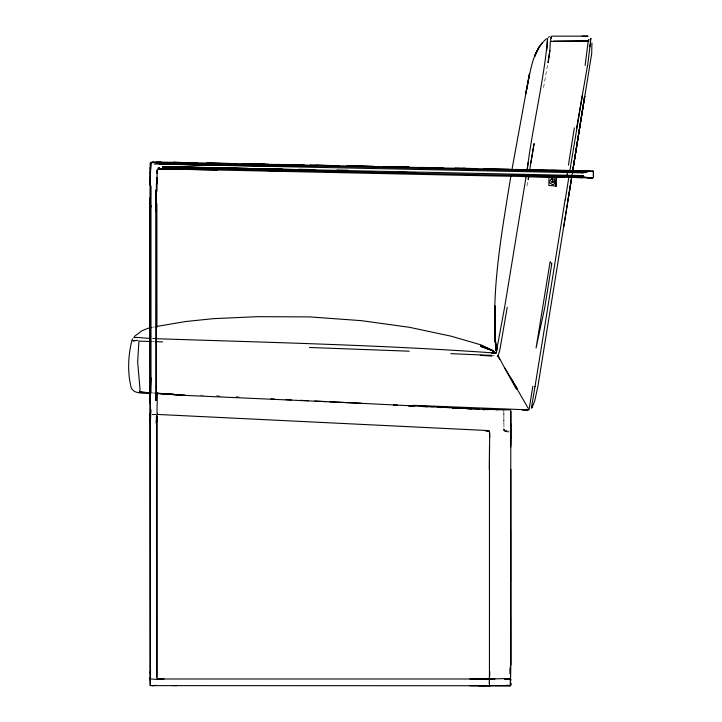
<?xml version="1.0" encoding="UTF-8"?>
<svg xmlns="http://www.w3.org/2000/svg" width="722" height="722" viewBox="0 0 722 722"><rect width="100%" height="100%" fill="white"/><g stroke="black" fill="none" stroke-linecap="round" stroke-linejoin="round"><path stroke-width="0.54" stroke-dasharray="3.61 2.71" d="M489.227 684.835L489.227 680.052L489.299 684.312M503.866 423.552L503.902 410.313M489.2 683.77L489.209 680.485M503.839 411.008L503.956 430.628L509.443 431.133M543.576 87.552L547.781 63.671M526.934 186.014L527.908 180.563M157.947 167.964L159.706 167.504M158.037 167.964L159.905 167.513M152.396 327.364L154.481 326.885M154.779 414.735L156.412 414.618L152.08 414.699L155.862 414.708M503.902 430.041L504.714 431.106L510.301 431.016M152.08 414.717L156.412 414.645M504.714 431.106L503.866 428.886L504.353 431.061L508.992 431.106M153.966 393.012L152.053 392.858M152.143 341.56L154.228 341.623M152.486 338.492L154.67 338.573M152.658 338.573L154.842 338.663M492.828 355.432L494.444 355.513M200.12 395.105L203.794 395.286M216.149 395.9L222.71 396.216M236.094 396.883L240.868 397.118M216.988 396.053L220.372 396.225M236.139 397.001L238.386 397.109M508.884 432.063L503.866 431.53M504.146 430.853L505.147 431.133M503.866 428.886L503.983 430.61M489.272 684.402L489.2 682.443L489.218 684.041M489.218 680.404L489.227 682.443M489.2 680.052L489.218 683.878L489.227 680.034M489.218 679.393L489.227 683.86"/><path stroke-width="1.08" d="M149.941 328.284L150.257 163.668L150.727 162.405L153.687 162.089M510.301 679.104L510.301 685.756L150.212 685.62L150.185 198.153M150.465 177.982L150.447 392.01L150.997 392.01L150.997 205.734M155.871 189.859L155.862 400.439L156.412 395.512M156.421 183.668L156.412 400.439L155.862 397.587M510.707 423.552L510.788 437.361M510.815 665.224L510.815 469.39M510.806 430.736L510.815 411.008L510.806 430.068M593.394 176.926L593.394 171.962L593.421 175.825M155.862 210.977L155.889 190.59L156.421 191.032L156.394 211.365M156.945 183.948L156.963 177.441M149.941 394.14L149.968 386.586M156.945 191.312L157.134 170.636L157.567 169.372L161.096 168.731L157.576 169.381L157.134 170.636M150.221 185.247L150.718 162.387M489.317 469.39L489.715 433.047L489.2 431.088L487.467 430.529L157.206 414.419M510.806 176.213C501.745 233.711 490.355 292.284 496.312 350.666L494.805 336.669L496.312 350.802L495.175 336.687L495.906 350.062M548.819 176.195L556.743 175.969L556.021 185.96L548.855 185.491L548.991 177.116M494.859 306.002L494.552 336.533L495.111 306.029L494.615 336.578L496.312 350.666M150.23 166.863L149.986 184.922M556.635 178.415L556.662 176.312M510.58 444.707L510.707 430.61M509.931 678.734L510.788 680.052L509.931 678.481L489.444 678.987L489.471 446.837M157.044 172.468L157.595 169.39L164.237 168.966L157.576 169.39L157.026 173.415M510.815 683.77C511.338 687.47 508.622 684.339 505.301 685.62M489.218 679.393L489.877 671.767M150.212 421.134L150.05 414.211L150.447 416.603M150.212 392.569L150.997 377.886M510.544 677.344L510.707 666.343M156.521 179.291L156.629 177.359M150.564 669.493L150.447 679.321M156.286 422.695L156.412 420.511M156.286 423.309L156.412 415.728M150.302 173.199L151.205 162.847L158.109 162.035L593.168 171.15M547.601 38.401C544.433 77.994 532.349 127.65 527.186 169.787L528.125 162.676M150.05 677.471L150.492 685.566L150.212 671.523M151.106 341.524L138.931 341.109L137.658 362.083L140.086 389.871M546.698 50.278L547.493 43.365M587.609 65.928L590.921 38.419M566.914 176.403L567.086 174.787M510.463 683.238L510.49 685.34M150.997 409.807L150.447 420.502M150.447 392.651L150.05 418.661M567.266 173.172L567.465 171.556M496.357 352.742L497.25 348.04M548.206 62.661L549.875 50.531L550.308 41.488L587.546 40.955L553.359 41.073M150.284 168.722L150.51 167.053M551.012 41.163L550.552 39.403L551.428 37.138M568.819 177.422L565.218 199.976M569.866 170.717L582.284 95.665M589.82 46.831L590.226 44.114M528.342 179.471L528.775 176.628L528.098 179.471M585.118 65.512L588.24 41.019L588.863 41.732M532.845 386.288L529.073 409.564M529.569 170.816L534.018 143.714M547.971 62.588L549.875 50.531M568.422 165.194L574.342 127.893M572.618 171.529L584.694 96.369L572.365 172.946L584.694 96.369M572.384 173.027L591.706 53.518L591.932 42.95M540.534 352.562L565.055 199.967M563.756 226.726L572.095 174.805M572.023 175.139L537.899 386.405L534.686 401.035L531.915 407.84L532.304 407.037M535.011 386.676L540.525 352.444M568.043 199.985L571.68 177.441M588.656 39.728L588.34 41.145L589.179 39.665M566.761 176.403L567.032 174.787M507.232 307.274L499.832 349.98L498.144 355.765L504.398 367.444L517.322 388.598M530.832 162.811L534.118 143.75M535.002 386.514L531.392 408.101M576.58 128.426L587.446 65.91M526.094 176.619L504.868 305.821L496.113 353.103C383.192 345.017 269.297 342.472 155.934 338.699M510.264 409.708L510.707 409.888L482.756 409.329M511.952 169.634L529.533 73.382L525.652 93.905C530.363 75.305 530.742 52.237 546.482 38.771M567.339 173.172L567.691 171.556M131.801 340.73C128.137 356.081 127.325 372.263 131.196 387.66C134.4 395.142 144.201 391.902 150.456 393.156M549.848 176.962C544.469 176.394 558.593 179.318 556.743 175.969M552.402 181.466C553.314 179.679 551.437 181.998 551.843 182.079M150.456 684.826L150.212 685.62M535.291 54.466L534.749 56.487L539.46 46.389L535.291 54.466L538.991 47.408L542.393 42.607M553.621 181.628L552.853 181.899C551.617 183.189 553.115 181.303 553.458 181.321M556.491 186.177L555.642 186.05L556.563 182.819M510.544 685.62L510.788 682.913M488.18 685.62L490.996 685.62M547.132 43.248L547.411 40.612M552.501 180.635L553.359 181.727L552.483 182.585M132 339.999L132.577 338.826M551.337 170.266L569.838 170.41M555.083 182.368L555.38 180.951M133.705 337.697L136.539 337.373L150.474 338.483M496.131 352.877L495.093 353.383L493.162 350.928L480.825 346.425L493.469 351.018L495.436 353.365M551.148 179.155L549.668 181.664L550.038 183.135L552.529 184.633L553.982 184.263L555.462 181.745L554.045 179.191L551.148 179.11L552.61 178.776M157.396 393.138L156.999 410.448L157.206 414.184L157.802 414.645M157.423 414.211L157.793 414.726M134.202 336.596L141.638 330.947L147.171 328.564L151.349 327.608M497.259 356.352L498.144 355.765M570.642 171.43L571.977 170.952M548.35 37.336L549.532 36.759M133.047 340.802L137.92 340.315M593.168 177.711L573.99 176.791L592.915 177.865M525.39 409.753L528.721 409.473L522.159 409.672L524.289 409.699M466.213 175.383L582.555 177.639L581.941 177.693M581.454 172.82L586.787 171.827M556.527 176.935L550.606 177.016M155.528 326.651L185.31 321.57L213.396 318.655L257.628 316.669L309.693 316.904L361.28 320.649L409.428 327.292L451.169 336.199L481.014 344.881L493.496 350.892L481.014 345.486L493.496 351L480.933 345.91M502.512 409.753L504.416 409.491M487.151 685.62L469.905 685.62L485.328 685.62M527.403 409.753L528.504 409.654M155.889 685.377L152.08 685.62L155.447 685.53M484.805 409.428L490.761 409.491M571.716 175.96L581.517 175.572M494.958 685.62L510.535 685.611M587.257 171.024L522.62 169.986L565.019 170.582M496.204 409.753L499.362 409.645M496.754 685.62L485.707 685.548M587.428 170.979L593.285 171.403L592.924 170.988M152.207 162.053L160.952 162.089M161.728 393.49L157.432 393.337M494.001 685.548L489.372 685.62M510.264 685.566L497.927 685.62M478.478 685.783L489.597 685.837M161.25 168.984L179.625 169.246L158.831 168.903L217.457 170.04M469.905 678.987L494.958 678.987M348.166 170.618L315.839 170.672L166.629 167.946M265.29 166.051L315.676 166.024L299.946 165.699M158.524 678.987L488.803 678.987M450.808 353.663L492.016 355.395M164.038 678.987L158.001 678.96L159.129 679.023M482.377 678.987L487.151 679.023M157.847 678.96L161.881 678.987M572.113 170.636L580.659 170.726M412.993 405.331L528.666 409.879M150.447 678.915L156.521 679.402C157.775 678.391 156.71 678.346 157.351 679.149M582.185 36.1L588.114 36.172L553.494 36.145L551.193 36.326L551.319 37.228M162.351 166.809L215.625 167.712M283.719 170.762L265.985 170.509L282.609 170.825M297.013 170.943L416.125 173.316L397.199 172.964M224.813 163.569L207.034 163.271M241.536 163.822L264.956 164.183M159.733 162.992L174.038 163.199M159.706 164.075L171.764 164.255M171.123 164.264L160.058 164.084L158.975 162.982L213.387 164.029M162.703 166.827L215.066 167.847M167.008 167.973L199.091 168.596M364.592 171.574L370.133 171.683M397.804 172.197L407.759 172.387M297.022 171.096L315.866 171.448M330.36 171.719L356 172.197M363.807 172.341L394.979 172.919M173.154 162.369L195.409 162.802M208.766 163.064L212.106 163.136M173.632 162.342L196.88 162.811M206.844 163.01L232.502 163.524M241.455 163.704L268.331 164.246M276.219 164.408L304.377 164.986M310.009 165.103L338.248 165.699M351.731 165.97L374.131 166.43M386.405 166.683L408.724 167.134M190.482 162.937L171.818 162.567M225.165 164.21L158.741 162.865L159.824 163.966L283.331 166.421M227.403 164.255L258.81 164.887M263.295 164.977L292.473 165.564M583.123 171.746L159.075 162.874L154.282 164.02L583.196 172.856L587.627 171.845L581.381 171.71M175.049 164.3L213.64 165.04M162.459 166.701L182.513 167.08M185.852 167.143L215.923 167.73M223.486 167.865L248.467 168.343M260.813 168.587L282.14 168.993M298.718 169.3L315.568 169.625M336.993 170.04L348.148 170.248M163.497 167.793L265.886 169.733M562.312 176.213L511.708 174.932L566.544 176.294M522.114 176.502L564.369 177.341M172.468 685.539L176.682 685.62M463.091 168.28L477.224 168.596M483.884 168.74L509.416 169.309M315.649 165.212L339.096 165.699M346.885 165.861L373.707 166.412M382.588 166.601L409.374 167.152M420.511 167.387L443.137 167.856M454.995 168.109L465.004 168.325M586.923 170.861L589.477 170.915M566.391 170.834L571.409 170.943M175.545 164.336L206.474 164.977M210.896 165.067L214.208 165.13M216.194 167.874L314.783 170.022M205.797 168.731L216.97 168.966M468.533 175.428L164.544 168.867M155.862 386.739L156.412 386.748M516.059 169.462L541.482 170.04M571.273 177.386L592.356 177.919M510.273 679.537L504.416 679.267M155.266 341.659L162.567 341.894M309.503 347.49L409.221 351.199M522.159 409.672L527.52 409.87M361.334 403.246L184.056 395.34M150.943 392.768L142.405 392.254L139.4 391.053L142.405 392.254L150.88 392.876M393.788 404.78L397.172 404.943M408.435 405.502L415.186 405.836M423.074 406.224L433.209 406.721M437.712 406.946L450.095 407.56M452.351 407.668L464.733 408.282M466.99 408.39L479.381 409.004M169.607 393.878L174.119 394.104M270.985 398.878L274.369 399.049M285.632 399.6L291.264 399.88M300.28 400.322L308.159 400.71M314.918 401.044L326.182 401.603M329.566 401.775L488.271 409.6L482.756 409.166M393.788 405.186L397.172 405.349M408.435 405.908L412.939 406.125M423.074 406.63L427.577 406.847M437.712 407.352L442.216 407.569M452.351 408.074L456.855 408.3M466.99 408.796L471.493 409.022M138.931 392.606L150.871 393.264M155.176 393.517L157.333 393.643M485.68 430.691L489.173 431.151M156.042 393.499L185.238 395.412L165.329 393.878M573.99 176.764L591.255 177.874M480.292 355.332L492.07 356.108M581.381 177.224L589.513 177.783M185.238 395.412L155.149 393.219M155.365 393.111L163.109 393.707M147.622 392.515L149.77 392.696M155.122 393.156L157.261 393.337M482.756 409.573L484.706 409.78M491.375 353.031L494.723 353.536M489.697 685.783L489.317 685.377M551.779 181.7L552.61 182.458L552.682 180.644M488.243 431.115L488.731 431.115L484.805 430.637M493.379 350.982L495.265 353.464M133.01 340.667L134.283 341.01M157.206 414.184L158.271 414.527M156.891 203.812L156.927 327.247M551.581 181.601L552.321 181.872M552.853 181.899L552.538 180.879M494.687 352.995L492.404 350.91L495.166 353.554M149.941 197.801L150.05 403.67L149.968 400.439M497.693 356.018L499.678 359.348M528.143 408.228L510.797 378.084M504.398 367.444L516.374 389.212M548.946 175.852L549.108 176.827M149.95 413.553L150.212 673.635M510.707 679.51L510.788 680.052M150.257 163.668L150.501 165.374M489.471 674.186L489.715 676.135M510.544 430.853L510.49 444.788M489.471 432.631L489.715 437.361M150.212 386.595L150.447 389.329M551.184 37.174L551.274 38.212M555.01 177.314L555.642 186.05M510.066 668.662L510.301 674.131L510.301 666.343M150.14 392.642L150.447 400.439M510.616 682.976L510.68 684.826M150.05 397.587L150.212 403.67M590.767 38.374L590.777 39.069M156.809 415.791L156.891 421.134M510.788 437.261L510.815 446.909M510.788 431.133L510.815 665.386M510.544 531.103L510.544 581.86M510.544 617.617L510.544 681.424M156.891 420.511L156.891 677.552L156.809 415.71L156.891 420.511M150.465 185.554L150.438 206.447L150.997 206.961L151.033 186.123L150.465 185.554M583.25 175.608L583.232 176.709L468.758 174.426L163.84 167.811L162.802 166.719L583.25 175.608M551.77 263.792L544.776 307.41L536.085 347.941L550.128 261.671L551.77 263.792M573.99 170.473L572.916 170.482L573.99 170.473"/></g></svg>
